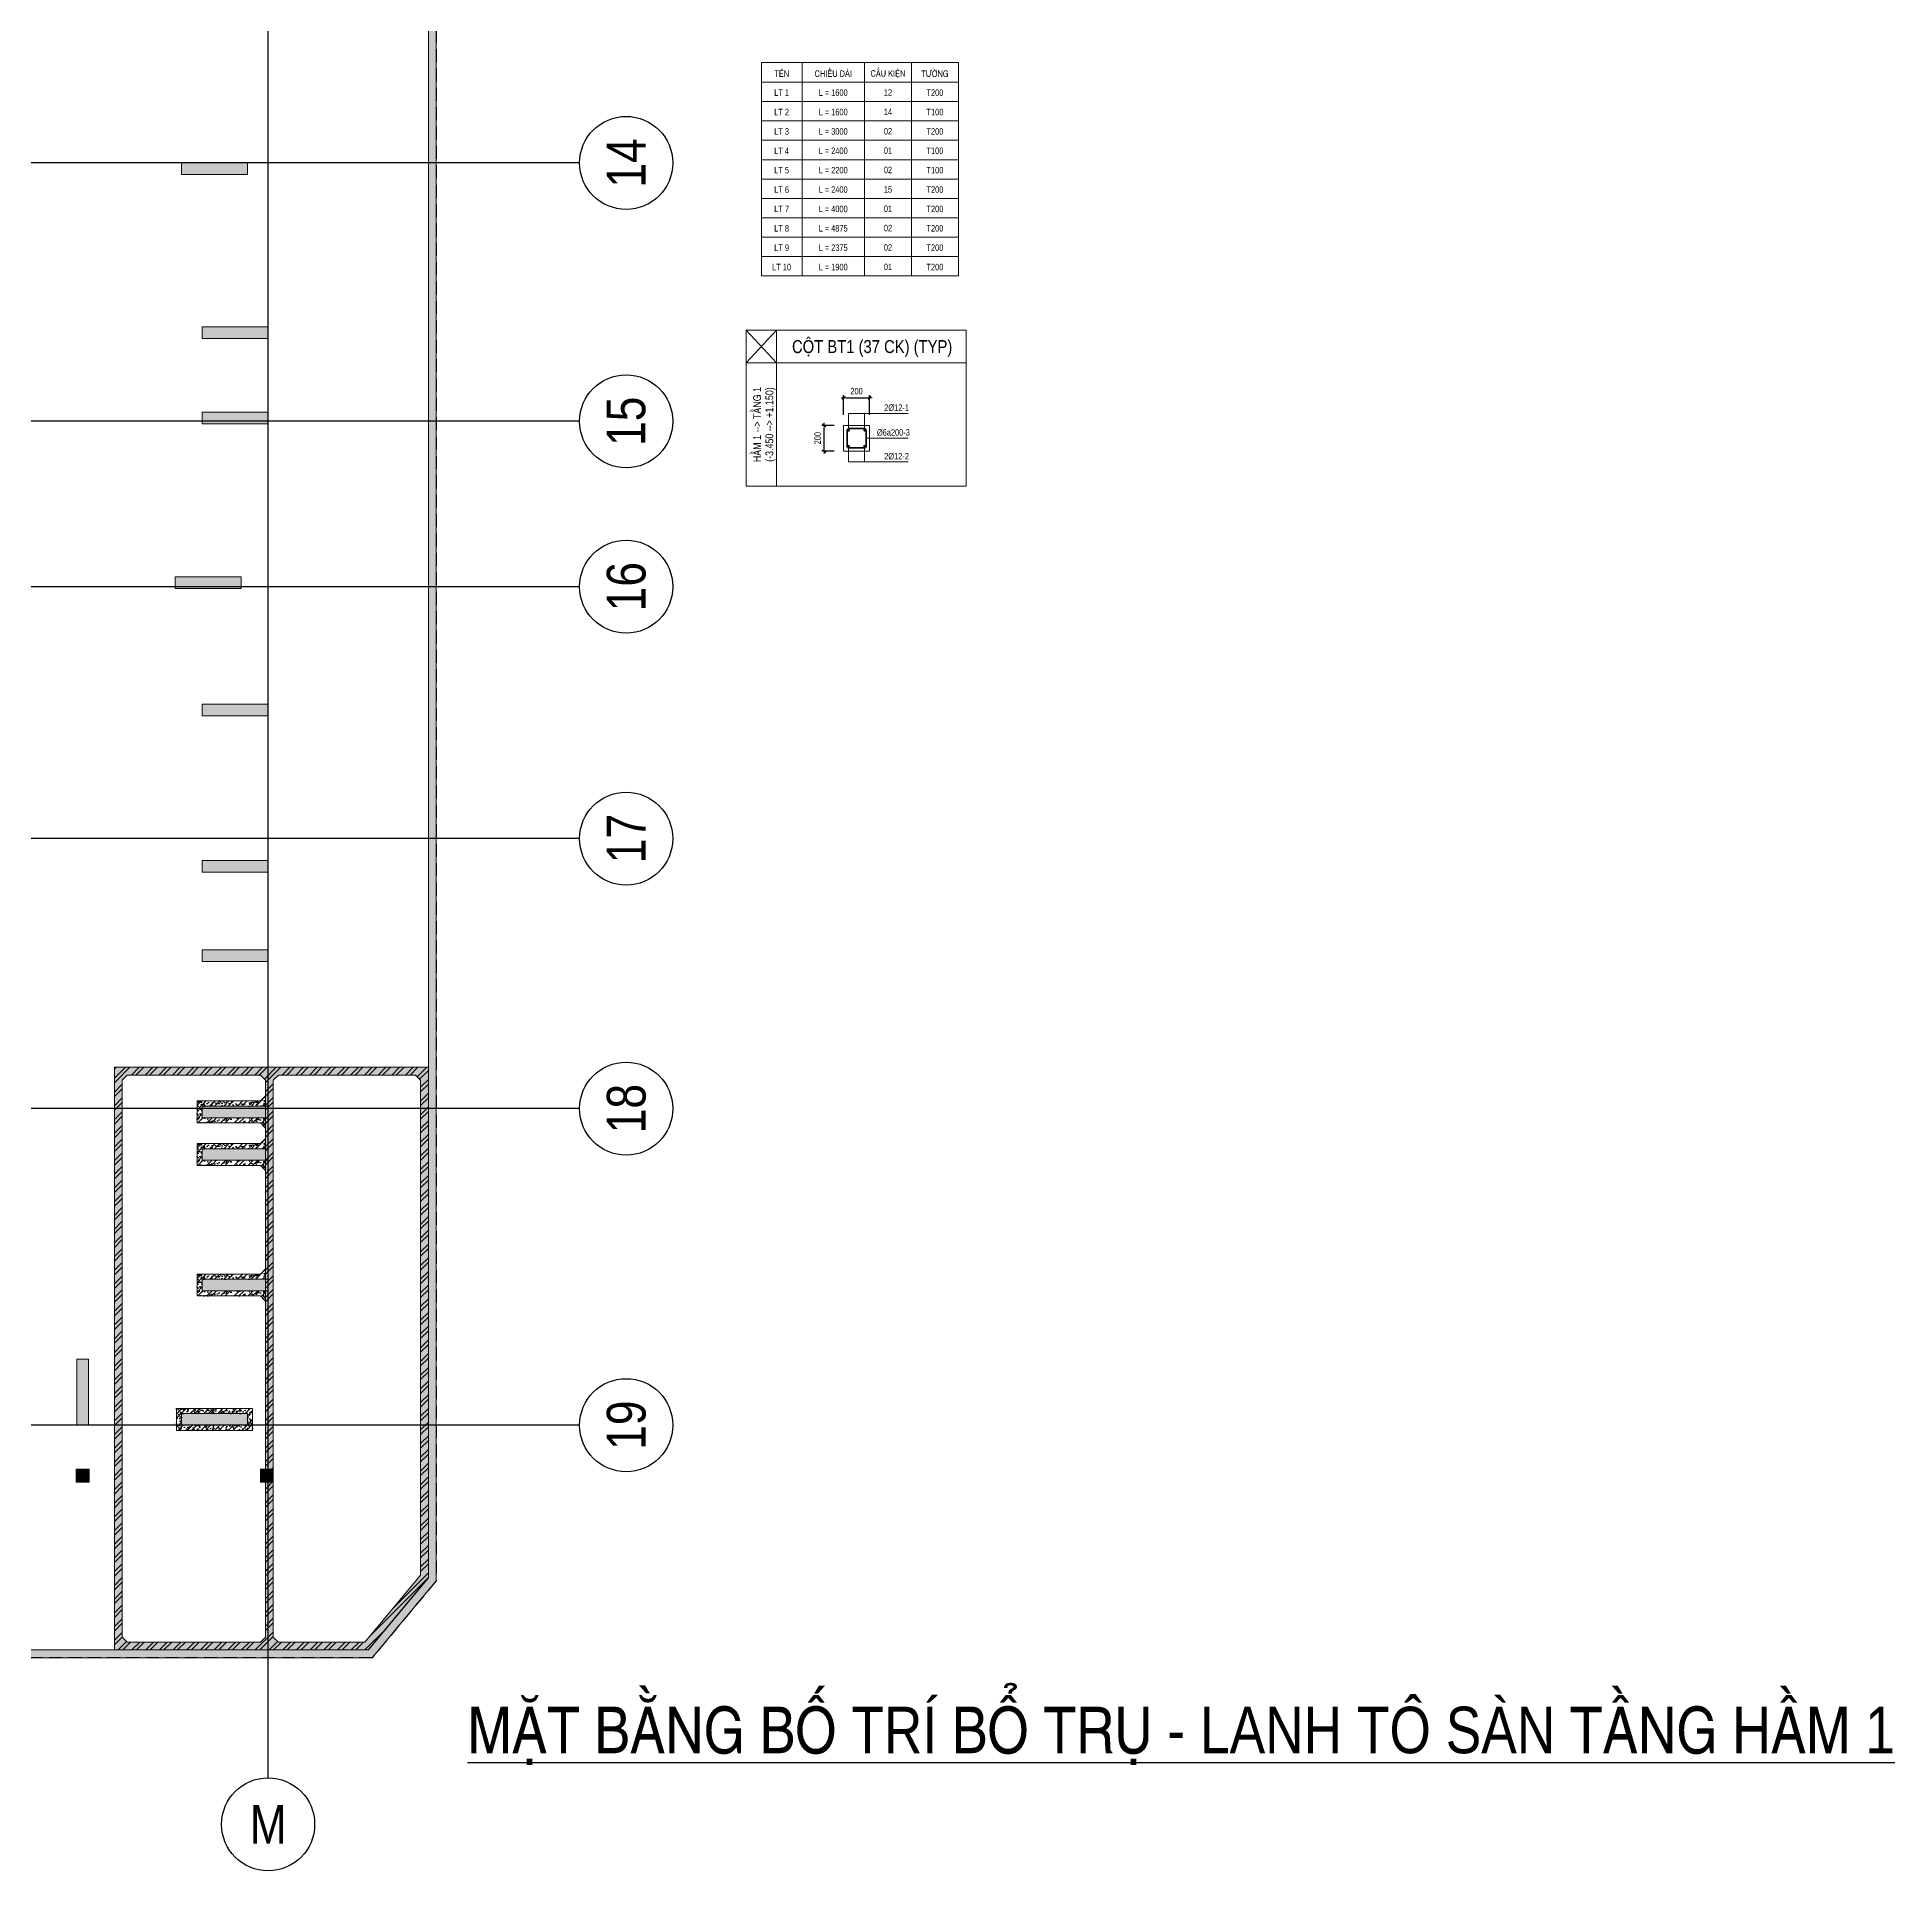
# Model space of a CAD drawing. Header units: millimetres. Extents: x -25197 to 555828, y -17247 to 174153.
# Drawn here: x 292849 to 364728, y -17247 to 53717 of the extents above; entities that cross this region are included whole.
import ezdxf
from ezdxf.enums import TextEntityAlignment as Align

# ---------------------------------------------------------------- set-up
doc = ezdxf.new("R2010")
doc.units = ezdxf.units.MM
doc.header["$LTSCALE"] = 250
for name, pattern in [('CHG_XX_Cot_Ham 1$0$MB_Luoi truc$0$Center101', [13, 10, -1, 1, -1]), ('CHG_XX_Cot_Ham 1$0$MB_Luoi truc$0$HTT Hidden 21', [3, 2, -1]), ('CHG_XX_Luoi truc$0$MB_Luoi truc$0$Center101', [13, 10, -1, 1, -1])]:
    doc.linetypes.add(name, pattern=pattern)
for name, color, linetype, lineweight in [('CDAI', 8, 'Continuous', 35), ('CHG_XX_Cot_Ham 1$0$Ap0302_PC', 150, 'Continuous', 9), ('CHG_XX_Cot_Ham 1$0$Ap0302_PC @ 1 VP1', 150, 'Continuous', 9), ('CHG_XX_Cot_Ham 1$0$Ap0302_PC @ 1 VP2', 150, 'Continuous', 9), ('CHG_XX_Cot_Ham 1$0$Ap0302_PC @ 1 VP3', 150, 'Continuous', 9), ('CHG_XX_Cot_Ham 1$0$Ap0302_PC @ 1 VPModel', 150, 'Continuous', 9), ('CHG_XX_Cot_Ham 1$0$Ap0302_PC @ 150', 150, 'Continuous', 9), ('CHG_XX_Cot_Ham 1$0$Ap0311_H', 8, 'Continuous', 15), ('CHG_XX_Cot_Ham 1$0$MB_Luoi truc$0$Grid Line', 251, 'CHG_XX_Cot_Ham 1$0$MB_Luoi truc$0$Center101', 9), ('CHG_XX_Cot_Ham 1$0$NS-DuongBao', 3, 'Continuous', 18), ('CHG_XX_Cot_Ham 1$0$S_Concrete_Cont_2 Normal', 2, 'Continuous', 13), ('CHG_XX_Cot_Ham 1$0$Start hatch', 8, 'Continuous', 25), ('CTHEP', 2, 'Continuous', 50), ('DBAO', 3, 'Continuous', 13), ('DGIONG', 4, 'Continuous', 15), ('KTH', 154, 'Continuous', 15), ('STICK', 1, 'Continuous', 15)]:
    doc.layers.add(name, color=color, linetype=linetype, lineweight=lineweight)
for name, color, linetype in [('CHG_XX_Cot_Ham 1$0$MB_Cot ham$0$Concrete Line', 6, 'Continuous'), ('CHG_XX_Cot_Ham 1$0$mb_cot tang 1-3$0$Concrete Line', 6, 'Continuous'), ('CHG_XX_Luoi truc$0$Grid', 34, 'Continuous'), ('CHG_XX_Luoi truc$0$Grid Line', 8, 'CHG_XX_Luoi truc$0$MB_Luoi truc$0$Center101'), ('TEXT', 21, 'Continuous')]:
    doc.layers.add(name, color=color, linetype=linetype)
doc.styles.add('CHG_XX_Luoi truc$0$MB_Luoi truc$0$Grid A-F$0$VNI-HelveCB', font='VHELVCB_0.TTF')
doc.styles.add('TTP-HelCon', font='VHELVCN_0.TTF')
doc.dimstyles.new('TTP-20', dxfattribs={"dimscale": 100, "dimtxt": 2.5, "dimasz": 1, "dimexe": 1, "dimexo": 0.0625, "dimgap": 0.09, "dimtad": 0, "dimtoh": 1, "dimdec": 4, "dimlfac": 0.2, "dimrnd": 1, "dimdsep": 46, "dimtxsty": 'TTP-HelCon', "dimblk": 'Stick', "dimcen": 0.09, "dimdle": 1.5, "dimclrd": 256, "dimclre": 256, "dimclrt": 7, "dimadec": 0, "dimazin": 0, "dimtfac": 1, "dimtdec": 4, "dimtix": 1, "dimtmove": 0, "dimatfit": 3, "dimfxl": 1, "dimtvp": 1, "dimtolj": 1, "dimtzin": 0, "dimarcsym": 0})
pattern_1 = [(45, (-2213769.43, 588216.8), (-265.165043, 265.165043), []), (45, (-2213592.66, 588216.8), (-265.165043, 265.165043), [])]
pattern_2 = [(50, (-2213769.43, 588216.8), (358.63009, -31.376067), [37.5, -412.5]), (355, (-2213769.43, 588216.8), (-69.375667, 376.096067), [30, -330]), (100.451444, (-2213739.55, 588214.2), (289.254423, 344.719995), [31.870096, -350.571056]), (46.1842, (-2213769.43, 588316.8), (533.620665, -82.75964), [56.25, -618.75]), (96.635635, (-2213724.97, 588309.9), (467.33097, 487.0593), [47.80517, -525.85688]), (351.184164, (-2213769.43, 588316.8), (467.33097, 487.0593), [45, -495]), (21, (-2213719.43, 588291.8), (298.453526, -201.309445), [37.5, -412.5]), (326, (-2213719.43, 588291.8), (121.657666, 362.57502), [30, -330]), (71.451445, (-2213694.56, 588275.03), (420.11119, 161.265576), [31.870095, -350.571056]), (37.5, (-2213769.43, 588216.81), (6.079928, 166.446927), [0, -326, 0, -335, 0, -331.25]), (7.5, (-2213769.43, 588216.81), (131.534769, 197.205856), [0, -191, 0, -318.5, 0, -126.25]), (327.5, (-2213880.93, 588216.81), (266.911218, -11.277436), [0, -125, 0, -390, 0, -517.5]), (317.5, (-2213930.93, 588216.8), (291.593085, 50.052491), [0, -162.5, 0, -259, 0, -367.5])]

# ---------------------------------------------------------------- blocks, each defined once
blk = doc.blocks.new('Stick')
at = {"layer": 'STICK'}
h = blk.add_hatch(color=256, dxfattribs=at)
edge = h.paths.add_edge_path()
edge.add_line((0.3, 0.5), (-0.5, -0.3))
edge.add_arc((-0.4, -0.4), 0.141, 135, 315)
edge.add_line((-0.3, -0.5), (0.5, 0.3))
edge.add_arc((0.4, 0.4), 0.141, 315, 495)
blk.add_line((1, 0), (-1, 0), dxfattribs=at)
blk.add_lwpolyline([(0.3, 0.5), (-0.5, -0.3, 1), (-0.3, -0.5), (0.5, 0.3, 1), (0.3, 0.5, 1)], format="xyb", dxfattribs=at)
blk = doc.blocks.new('*D1469')
at = {"layer": 'Defpoints', "color": 0, "transparency": 16777216}
for p in [(323305, 38694), (323691, 38694), (323691, 37694)]:
    blk.add_point(p, dxfattribs=at)
at = {"layer": 'KTH', "lineweight": -2, "transparency": 16777216}
for p, q in [((323685, 38694), (323205, 38694)), ((323305, 37794), (323305, 38594)), ((323685, 37694), (323205, 37694))]:
    blk.add_line(p, q, dxfattribs=at)
at = {"layer": 'KTH', "lineweight": -2, "transparency": 16777216, "xscale": 100, "yscale": 100, "zscale": 100}
for p, rotation in [((323305, 38694), 90), ((323305, 37694), 270)]:
    blk.add_blockref('Stick', p, dxfattribs=dict(at, rotation=rotation))
at = {"layer": 'KTH', "color": 7, "transparency": 16777216, "insert": (323050, 38194), "char_height": 250, "attachment_point": 5, "rotation": 90, "style": 'TTP-HelCon'}
blk.add_mtext('\\A1;200', dxfattribs=at)
blk = doc.blocks.new('*D1470')
at = {"layer": 'Defpoints', "color": 0, "transparency": 16777216}
for p in [(325055, 39760), (324055, 39099), (325055, 39099)]:
    blk.add_point(p, dxfattribs=at)
at = {"layer": 'KTH', "lineweight": -2, "transparency": 16777216}
for p, q in [((324055, 39105), (324055, 39860)), ((324155, 39760), (324955, 39760)), ((325055, 39105), (325055, 39860))]:
    blk.add_line(p, q, dxfattribs=at)
at = {"layer": 'KTH', "lineweight": -2, "transparency": 16777216, "xscale": 100, "yscale": 100, "zscale": 100, "rotation": 180}
blk.add_blockref('Stick', (324055, 39760), dxfattribs=at)
at = {"layer": 'KTH', "lineweight": -2, "transparency": 16777216, "xscale": 100, "yscale": 100, "zscale": 100}
blk.add_blockref('Stick', (325055, 39760), dxfattribs=at)
at = {"layer": 'KTH', "color": 7, "transparency": 16777216, "insert": (324555, 40015), "char_height": 250, "attachment_point": 5, "style": 'TTP-HelCon'}
blk.add_mtext('\\A1;200', dxfattribs=at)
blk = doc.blocks.new('*U2169')
at = {"layer": 'CHG_XX_Luoi truc$0$Grid', "lineweight": -2}
blk.add_line((0, -3), (0, 0), dxfattribs=at)
blk.add_circle((0, -9), 6, dxfattribs=at)
at = {"layer": 'CHG_XX_Luoi truc$0$Grid Line'}
blk.add_line((0, 0), (0, 608), dxfattribs=at)
at = {"layer": 'CHG_XX_Luoi truc$0$Grid', "lineweight": -2, "style": 'CHG_XX_Luoi truc$0$MB_Luoi truc$0$Grid A-F$0$VNI-HelveCB'}
for tag, p in [('GRIDSUB', (0, 617)), ('GRID', (0, -9))]:
    blk.add_attdef(tag, text='', height=5, dxfattribs=at).set_placement(p, align=Align.MIDDLE)
blk = doc.blocks.new('*U2171')
at = {"layer": 'CHG_XX_Luoi truc$0$Grid', "lineweight": -2}
for p, q in [((0, 441), (0, 438)), ((0, -3), (0, 0))]:
    blk.add_line(p, q, dxfattribs=at)
for centre in [(0, 447), (0, -9)]:
    blk.add_circle(centre, 6, dxfattribs=at)
at = {"layer": 'CHG_XX_Luoi truc$0$Grid Line'}
blk.add_line((0, 0), (0, 438), dxfattribs=at)
at = {"layer": 'CHG_XX_Luoi truc$0$Grid', "lineweight": -2, "style": 'CHG_XX_Luoi truc$0$MB_Luoi truc$0$Grid A-F$0$VNI-HelveCB'}
for tag, p in [('GRIDSUB', (0, 447)), ('GRID', (0, -9))]:
    blk.add_attdef(tag, text='', height=5, dxfattribs=at).set_placement(p, align=Align.MIDDLE)
blk = doc.blocks.new('CHG_XX_Luoi truc')
at = {"layer": 'CHG_XX_Luoi truc$0$Grid'}
ref = blk.add_blockref('*U2169', (99550, -12747), dxfattribs=dict(at, xscale=300, yscale=300, zscale=300))
ref.add_attrib('GRID', 'M', dxfattribs={"lineweight": -2, "height": 1500, "style": 'CHG_XX_Luoi truc$0$MB_Luoi truc$0$Grid A-F$0$VNI-HelveCB'}).set_placement((99550, -15447), align=Align.MIDDLE)
at = {"layer": 'CHG_XX_Luoi truc$0$Grid', "xscale": 300.0000000000013, "yscale": 300.0000000000013, "zscale": 300.0000000000013, "rotation": 90}
for p, values in [((110703, 48850), {'GRID': '14', 'GRIDSUB': '14'}), ((110703, 38850), {'GRID': '15', 'GRIDSUB': '15'}), ((110703, 32450), {'GRID': '16', 'GRIDSUB': '16'}), ((110703, 22700), {'GRID': '17', 'GRIDSUB': '17'}), ((110703, 12250), {'GRID': '18', 'GRIDSUB': '18'}), ((110703, 0), {'GRID': '19', 'GRIDSUB': '19'})]:
    blk.add_blockref('*U2171', p, dxfattribs=at).add_auto_attribs(values)
blk = doc.blocks.new('*U2304')
at = {"layer": 'CHG_XX_Cot_Ham 1$0$Ap0302_PC @ 1 VP1'}
h = blk.add_hatch(color=256, dxfattribs=at)
h.dxf.hatch_style = 1
h.paths.add_polyline_path([(450, 0), (0, 0), (0, -2550), (450, -2550)])
at = {"layer": 'CHG_XX_Cot_Ham 1$0$Ap0302_PC @ 1 VP2'}
h = blk.add_hatch(color=256, dxfattribs=at)
h.dxf.hatch_style = 1
h.paths.add_polyline_path([(450, 0), (0, 0), (0, -2550), (450, -2550)])
at = {"layer": 'CHG_XX_Cot_Ham 1$0$Ap0302_PC @ 1 VP3'}
h = blk.add_hatch(color=256, dxfattribs=at)
h.dxf.hatch_style = 1
h.paths.add_polyline_path([(450, 0), (0, 0), (0, -2550), (450, -2550)])
at = {"layer": 'CHG_XX_Cot_Ham 1$0$Ap0302_PC @ 1 VPModel'}
h = blk.add_hatch(color=256, dxfattribs=at)
h.dxf.hatch_style = 1
h.paths.add_polyline_path([(450, 0), (0, 0), (0, -2550), (450, -2550)])
at = {"layer": 'CHG_XX_Cot_Ham 1$0$Ap0302_PC @ 150'}
h = blk.add_hatch(color=256, dxfattribs=at)
h.dxf.hatch_style = 1
h.paths.add_polyline_path([(450, 0), (0, 0), (0, -2550), (450, -2550)])
blk = doc.blocks.new('CHG_XX_Cot_Ham 1$0$Block A_C450x2250')
at = {"layer": 'CHG_XX_Cot_Ham 1$0$Ap0302_PC'}
blk.add_lwpolyline([(450, -2550), (0, -2550), (0, 0), (450, 0)], close=True, dxfattribs=at)
blk.add_blockref('*U2304', (0, 0), dxfattribs=at)
blk = doc.blocks.new('*U2306')
at = {"layer": 'CHG_XX_Cot_Ham 1$0$Ap0302_PC @ 1 VP1'}
h = blk.add_hatch(color=3, dxfattribs=at)
h.dxf.hatch_style = 1
h.paths.add_polyline_path([(-250, -250), (-250, 250), (250, 250), (250, -250)])
at = {"layer": 'CHG_XX_Cot_Ham 1$0$Ap0302_PC @ 1 VP2'}
h = blk.add_hatch(color=3, dxfattribs=at)
h.dxf.hatch_style = 1
h.paths.add_polyline_path([(-250, -250), (-250, 250), (250, 250), (250, -250)])
at = {"layer": 'CHG_XX_Cot_Ham 1$0$Ap0302_PC @ 1 VP3'}
h = blk.add_hatch(color=3, dxfattribs=at)
h.dxf.hatch_style = 1
h.paths.add_polyline_path([(-250, -250), (-250, 250), (250, 250), (250, -250)])
at = {"layer": 'CHG_XX_Cot_Ham 1$0$Ap0302_PC @ 1 VPModel'}
h = blk.add_hatch(color=3, dxfattribs=at)
h.dxf.hatch_style = 1
h.paths.add_polyline_path([(-250, -250), (-250, 250), (250, 250), (250, -250)])
at = {"layer": 'CHG_XX_Cot_Ham 1$0$Ap0302_PC @ 150'}
h = blk.add_hatch(color=3, dxfattribs=at)
h.dxf.hatch_style = 1
h.paths.add_polyline_path([(-250, -250), (-250, 250), (250, 250), (250, -250)])
blk = doc.blocks.new('CHG_XX_Cot_Ham 1$0$500x500')
at = {"layer": 'CHG_XX_Cot_Ham 1$0$Ap0302_PC'}
blk.add_lwpolyline([(250, -250), (250, 250), (-250, 250), (-250, -250)], close=True, dxfattribs=at)
blk.add_blockref('*U2306', (0, 0), dxfattribs=at)
blk = doc.blocks.new('CHG_XX_Cot_Ham 1')
at = {"layer": 'CHG_XX_Cot_Ham 1$0$Ap0311_H'}
h = blk.add_hatch(color=256, dxfattribs=at)
h.dxf.hatch_style = 1
h.paths.add_polyline_path([(99639.2, 163400), (-10900, 163400), (-10900, 85450), (-300, 85450), (-300, 84050), (32350, 84050), (32350, -9000), (103575.5, -9000), (106050, -6022), (106050, 158254.3)])
h.paths.add_polyline_path([(99533.7, 163100), (105750, 158110.4), (105750, 90450), (105650, 90450), (105650, 90450), (105750, 90450), (105750, 13850), (105750, 13825.9), (105750, -5913.6), (103434.7, -8700), (93600, -8700), (32650, -8700), (32650, 84350), (0, 84350), (0, 85750), (-10600, 85750), (-10600, 163100), (93600, 163100)], flags=16)
at = {"layer": 'CHG_XX_Cot_Ham 1$0$NS-DuongBao'}
h = blk.add_hatch(dxfattribs=at)
h.set_pattern_fill('ANSI32', color=256, scale=1000, style=0)
h.set_pattern_definition(pattern_1)
h.paths.add_polyline_path([(99450, -8200), (99250, -8400), (94099.8, -8400), (93899.8, -8200), (93899.8, 13349.8), (94100, 13550), (96700, 13550), (99250, 13550), (99450, 13350)], flags=16)
h.paths.add_polyline_path([(93599.8, 13850), (97000, 13850), (99550, 13850), (105750, 13850), (105750, -5913.6), (103434.7, -8700), (93599.8, -8700)])
h.paths.add_polyline_path([(99950, 13550), (105250, 13550), (105450, 13350), (105450, -5805.3), (103294, -8400), (99950, -8400), (99750, -8200), (99750, 13350)])
at = {"layer": 'CHG_XX_Cot_Ham 1$0$Start hatch'}
h = blk.add_hatch(dxfattribs=at)
h.set_pattern_fill('AR-CONC', color=256, scale=50)
h.set_pattern_definition([(50, (0, 0), (358.6301, -31.3761), [37.5, -412.5]), (355, (0, 0), (-69.3757, 376.0961), [30, -330]), (100.45144, (29.9, -2.6), (289.2544, 344.72), [31.8701, -350.571]), (46.1842, (0, 100), (533.6207, -82.7596), [56.25, -618.75]), (96.63564, (44.47, 93.1), (467.331, 487.0593), [47.8052, -525.857]), (351.18416, (0, 100), (467.331, 487.0593), [45, -495]), (21, (50, 75), (298.4535, -201.30945), [37.5, -412.5]), (326, (50, 75), (121.6577, 362.575), [30, -330]), (71.45144, (74.87, 58.22), (420.1112, 161.2656), [31.8701, -350.571]), (37.5, (0, 0), (6.07993, 166.44693), [0, -326, 0, -335, 0, -331.25]), (7.5, (0, 0), (131.53477, 197.20586), [0, -191, 0, -318.5, 0, -126.25]), (327.5, (-111.5, 0), (266.91122, -11.27744), [0, -125, 0, -390, 0, -517.5]), (317.5, (-161.5, 0), (291.5931, 50.0525), [0, -162.5, 0, -259, 0, -367.5])])
h.paths.add_polyline_path([(99450, -8200), (99250, -8400), (94099.8, -8400), (93899.8, -8200), (93899.8, 13349.8), (94100, 13550), (96700, 13550), (99250, 13550), (99450, 13350)], flags=16)
h.paths.add_polyline_path([(93599.8, 13850), (97000, 13850), (99550, 13850), (105750, 13850), (105750, -5913.6), (103434.7, -8700), (93599.8, -8700)])
h.paths.add_polyline_path([(99950, 13550), (105250, 13550), (105450, 13350), (105450, -5805.3), (103294, -8400), (99950, -8400), (99750, -8200), (99750, 13350)])
h = blk.add_hatch(dxfattribs=at)
h.set_pattern_fill('AR-CONC', color=256, scale=50)
h.set_pattern_definition(pattern_2)
h.paths.add_polyline_path([(99450, 12750), (99250, 12550), (96800, 12550), (96800, 11700), (99250, 11700), (99450, 11500), (99450, 11900), (97000, 11900), (97000, 12350), (99450, 12350)])
h = blk.add_hatch(dxfattribs=at)
h.set_pattern_fill('ANSI32', color=256, scale=1000, style=0)
h.set_pattern_definition(pattern_1)
h.paths.add_polyline_path([(99450, 12750), (99250, 12550), (96800, 12550), (96800, 11700), (99250, 11700), (99450, 11500), (99450, 11900), (97000, 11900), (97000, 12350), (99450, 12350)])
h = blk.add_hatch(dxfattribs=at)
h.set_pattern_fill('AR-CONC', color=256, scale=50)
h.set_pattern_definition([(50, (-2213769.43, 586566.8), (358.63009, -31.376067), [37.5, -412.5]), (355, (-2213769.43, 586566.8), (-69.375667, 376.096067), [30, -330]), (100.451444, (-2213739.55, 586564.2), (289.254423, 344.719995), [31.870096, -350.571056]), (46.1842, (-2213769.43, 586666.8), (533.620665, -82.75964), [56.25, -618.75]), (96.635635, (-2213724.97, 586659.9), (467.33097, 487.0593), [47.80517, -525.85688]), (351.184164, (-2213769.43, 586666.8), (467.33097, 487.0593), [45, -495]), (21, (-2213719.43, 586641.8), (298.453526, -201.309445), [37.5, -412.5]), (326, (-2213719.43, 586641.8), (121.657666, 362.57502), [30, -330]), (71.451445, (-2213694.56, 586625.03), (420.11119, 161.265576), [31.870095, -350.571056]), (37.5, (-2213769.43, 586566.81), (6.079928, 166.446927), [0, -326, 0, -335, 0, -331.25]), (7.5, (-2213769.43, 586566.81), (131.534769, 197.205856), [0, -191, 0, -318.5, 0, -126.25]), (327.5, (-2213880.93, 586566.81), (266.911218, -11.277436), [0, -125, 0, -390, 0, -517.5]), (317.5, (-2213930.93, 586566.8), (291.593085, 50.052491), [0, -162.5, 0, -259, 0, -367.5])])
h.paths.add_polyline_path([(99450, 11100), (99250, 10900), (96800, 10900), (96800, 10050), (99250, 10050), (99450, 9850), (99450, 10250), (97000, 10250), (97000, 10700), (99450, 10700)])
h = blk.add_hatch(dxfattribs=at)
h.set_pattern_fill('ANSI32', color=256, scale=1000, style=0)
h.set_pattern_definition([(45, (-2213769.43, 586566.8), (-265.16504, 265.16504), []), (45, (-2213592.66, 586566.8), (-265.16504, 265.16504), [])])
h.paths.add_polyline_path([(99450, 11100), (99250, 10900), (96800, 10900), (96800, 10050), (99250, 10050), (99450, 9850), (99450, 10250), (97000, 10250), (97000, 10700), (99450, 10700)])
h = blk.add_hatch(dxfattribs=at)
h.set_pattern_fill('AR-CONC', color=256, scale=50)
h.set_pattern_definition([(50, (-2213769.43, 581516.8), (358.63009, -31.376067), [37.5, -412.5]), (355, (-2213769.43, 581516.8), (-69.375667, 376.096067), [30, -330]), (100.451444, (-2213739.55, 581514.2), (289.254423, 344.719995), [31.870096, -350.571056]), (46.1842, (-2213769.43, 581616.8), (533.620665, -82.75964), [56.25, -618.75]), (96.635635, (-2213724.97, 581609.9), (467.33097, 487.0593), [47.80517, -525.85688]), (351.184164, (-2213769.43, 581616.8), (467.33097, 487.0593), [45, -495]), (21, (-2213719.43, 581591.8), (298.453526, -201.309445), [37.5, -412.5]), (326, (-2213719.43, 581591.8), (121.657666, 362.57502), [30, -330]), (71.451445, (-2213694.56, 581575.03), (420.11119, 161.265576), [31.870095, -350.571056]), (37.5, (-2213769.43, 581516.81), (6.079928, 166.446927), [0, -326, 0, -335, 0, -331.25]), (7.5, (-2213769.43, 581516.81), (131.534769, 197.205856), [0, -191, 0, -318.5, 0, -126.25]), (327.5, (-2213880.93, 581516.81), (266.911218, -11.277436), [0, -125, 0, -390, 0, -517.5]), (317.5, (-2213930.93, 581516.8), (291.593085, 50.052491), [0, -162.5, 0, -259, 0, -367.5])])
h.paths.add_polyline_path([(99450, 6050), (99250, 5850), (96800, 5850), (96800, 5000), (99250, 5000), (99450, 4800), (99450, 5200), (97000, 5200), (97000, 5650), (99450, 5650)])
h = blk.add_hatch(dxfattribs=at)
h.set_pattern_fill('ANSI32', color=256, scale=1000, style=0)
h.set_pattern_definition([(45, (-2213769.43, 581516.8), (-265.16504, 265.16504), []), (45, (-2213592.66, 581516.8), (-265.16504, 265.16504), [])])
h.paths.add_polyline_path([(99450, 6050), (99250, 5850), (96800, 5850), (96800, 5000), (99250, 5000), (99450, 4800), (99450, 5200), (97000, 5200), (97000, 5650), (99450, 5650)])
h = blk.add_hatch(dxfattribs=at)
h.set_pattern_fill('AR-CONC', color=256, scale=50)
h.set_pattern_definition(pattern_2)
h.paths.add_polyline_path([(98950, 650), (96000, 650), (96000, -200), (98950, -200)])
h.paths.add_polyline_path([(98750, 450), (98750, 0), (96200, 0), (96200, 450)], flags=16)
h = blk.add_hatch(dxfattribs=at)
h.set_pattern_fill('ANSI32', color=256, scale=1000, style=0)
h.set_pattern_definition(pattern_1)
h.paths.add_polyline_path([(98950, 650), (96000, 650), (96000, -200), (98950, -200)])
h.paths.add_polyline_path([(98750, 450), (98750, 0), (96200, 0), (96200, 450)], flags=16)
at = {"layer": 'CHG_XX_Cot_Ham 1$0$Ap0302_PC'}
blk.add_lwpolyline([(32350, 84050), (-300, 84050), (-300, 85450), (-10900, 85450), (-10900, 163400), (99639.2, 163400), (106050, 158254.3), (106050, -6022), (103575.5, -9000), (32350, -9000)], close=True, dxfattribs=at)
blk.add_lwpolyline([(105750, 90444), (105750, -5913.6), (103434.7, -8700), (32650, -8700), (32650, 84350), (0, 84350), (0, 85750), (-10600, 85750), (-10600, 163100), (99533.7, 163100), (105750, 158110.4), (105750, 127475.9)], dxfattribs=at)
at = {"layer": 'CHG_XX_Cot_Ham 1$0$MB_Cot ham$0$Concrete Line', "linetype": 'CHG_XX_Cot_Ham 1$0$MB_Luoi truc$0$HTT Hidden 21'}
blk.add_lwpolyline([(99639.2, 163400), (106050, 158254.3), (106050, -6022), (103575.5, -9000), (32350, -9000), (32350, 84050), (-300, 84050), (-300, 85450), (-10900, 85450), (-10900, 163400)], close=True, dxfattribs=at)
at = {"layer": 'CHG_XX_Cot_Ham 1$0$MB_Luoi truc$0$Grid Line'}
blk.add_line((110702.9, 0), (-20697.1, 0), dxfattribs=at)
at = {"layer": 'CHG_XX_Cot_Ham 1$0$NS-DuongBao'}
for points in [[(93599.8, 13850), (97000, 13850), (97000, 13850), (99550, 13850), (99550, 13850), (105750, 13850), (105750, -5913.6), (103434.7, -8700), (93599.8, -8700), (93599.8, 13850)], [(99450, -8200), (99250, -8400), (94099.8, -8400), (93899.8, -8200), (93899.8, 13349.8), (94100, 13550), (96700, 13550), (96700, 13550), (99250, 13550), (99450, 13350), (99450, -8200)], [(105450, 13350), (105450, -5805.3), (103294, -8400), (99950, -8400), (99750, -8200), (99750, 13350), (99950, 13550), (105250, 13550), (105450, 13350)], [(99450, 12750), (99250, 12550), (96800, 12550), (96800, 11700), (99250, 11700), (99450, 11500)], [(99450, 11100), (99250, 10900), (96800, 10900), (96800, 10050), (99250, 10050), (99450, 9850)], [(99450, 6050), (99250, 5850), (96800, 5850), (96800, 5000), (99250, 5000), (99450, 4800)]]:
    blk.add_lwpolyline(points, dxfattribs=at)
for points in [[(97000, 12350), (99450, 12350), (99450, 11900), (97000, 11900)], [(97000, 10700), (99450, 10700), (99450, 10250), (97000, 10250)], [(97000, 5650), (99450, 5650), (99450, 5200), (97000, 5200)], [(96000, 650), (98950, 650), (98950, -200), (96000, -200)], [(96200, 450), (98750, 450), (98750, 0), (96200, 0)]]:
    blk.add_lwpolyline(points, close=True, dxfattribs=at)
at = {"layer": 'CHG_XX_Cot_Ham 1$0$Start hatch'}
blk.add_line((103434.7, -8700), (105750, -5913.6), dxfattribs=at)
at = {"layer": 'CHG_XX_Cot_Ham 1$0$Ap0302_PC', "xscale": -1, "rotation": 90}
for p in [(96200, 48850), (97000, 42500), (97000, 39200), (95950, 32825), (97000, 27900), (97000, 21850), (97000, 18400), (97000, 12350), (97000, 10700), (97000, 10700), (97000, 5650), (96200, 450)]:
    blk.add_blockref('CHG_XX_Cot_Ham 1$0$Block A_C450x2250', p, dxfattribs=at)
at = {"layer": 'CHG_XX_Cot_Ham 1$0$Ap0302_PC'}
blk.add_blockref('CHG_XX_Cot_Ham 1$0$Block A_C450x2250', (92150, 2550), dxfattribs=at)
at = {"layer": 'CHG_XX_Cot_Ham 1$0$mb_cot tang 1-3$0$Concrete Line'}
blk.add_blockref('CHG_XX_Luoi truc', (0, 0), dxfattribs=at)
at = {"layer": 'CHG_XX_Cot_Ham 1$0$S_Concrete_Cont_2 Normal'}
for p in [(92375, -1950), (99500, -1950)]:
    blk.add_blockref('CHG_XX_Cot_Ham 1$0$500x500', p, dxfattribs=at)

msp = doc.modelspace()

# ---------------------------------------------------------------- linework, layer by layer
at = {"layer": 'CDAI'}
msp.add_lwpolyline([(324269.49295, 38569.01386), (324842.05434, 38569.01386, -0.4142135624), (324922.05434, 38489.01386), (324922.05434, 37899.01386, -0.4142135624), (324842.05434, 37819.01386), (324269.49295, 37819.01386, -0.4142135624), (324189.49295, 37899.01386), (324189.49295, 38489.01386, -0.4142135624)], format="xyb", close=True, dxfattribs=at)
at = {"layer": 'CTHEP', "const_width": 50}
for points in [[(324221.41421, 38502.3472, 1), (324271.41421, 38502.3472, 1)], [(324838.08088, 38502.3472, 1), (324888.08088, 38502.3472, 1)], [(324221.41421, 37885.68053, -1), (324271.41421, 37885.68053, -1)], [(324838.08088, 37885.68053, -1), (324888.08088, 37885.68053, -1)]]:
    msp.add_lwpolyline(points, format="xyb", close=True, dxfattribs=at)
at = {"layer": 'DBAO'}
for p, q in [((324861.51898, 52732.21702), (324861.51898, 44474.5)), ((326677.9511, 52732.21702), (326677.9511, 44474.5)), ((320873.29065, 51974.5), (320873.29065, 44474.5)), ((322446.2861, 51974.5), (322446.2861, 44474.5)), ((324861.51898, 51982.21702), (324861.51898, 44474.5)), ((328494.38323, 51974.5), (328494.38323, 44474.5)), ((320873.29065, 51224.5), (328494.38323, 51224.5)), ((320873.29065, 50474.5), (328494.38323, 50474.5)), ((320873.29065, 49724.5), (328494.38323, 49724.5)), ((320873.29065, 48974.5), (328494.38323, 48974.5)), ((320873.29065, 48224.5), (328494.38323, 48224.5)), ((320873.29065, 47474.5), (328494.38323, 47474.5)), ((320873.29065, 46724.5), (328494.38323, 46724.5)), ((320873.29065, 45974.5), (328494.38323, 45974.5)), ((320873.29065, 45224.5), (328494.38323, 45224.5)), ((320873.29065, 44474.5), (328494.38323, 44474.5))]:
    msp.add_line(p, q, dxfattribs=at)
for points in [[(320873.29065, 52732.21702), (322446.2861, 52732.21702), (322446.2861, 51974.5), (320873.29065, 51974.5)], [(322446.2861, 52732.21702), (328494.38323, 52732.21702), (328494.38323, 51974.5), (322446.2861, 51974.5)], [(320282.10544, 41113.23969), (321455.37511, 41113.23969), (321455.37511, 42370.95671), (320282.10544, 42370.95671)], [(321455.37511, 42370.95671), (328797.53088, 42370.95671), (328797.53088, 41113.23969), (321455.37511, 41113.23969)], [(321455.37511, 41113.23969), (320282.10544, 41113.23969), (320282.10544, 36335.29279), (321455.37511, 36335.29279)], [(328797.53088, 41113.23969), (328797.53088, 36335.29279), (321455.37511, 36335.29279), (321455.37511, 41113.23969)], [(325054.74754, 37694.01386), (325054.74754, 38694.01386), (324054.74754, 38694.01386), (324054.74754, 37694.01386)]]:
    msp.add_lwpolyline(points, close=True, dxfattribs=at)
at = {"layer": 'DGIONG'}
for p, q in [((320282.10544, 42370.95671), (321455.37511, 41113.23969)), ((320282.10544, 41113.23969), (321455.37511, 42370.95671)), ((324246.41421, 39156.43286), (326549.88139, 39156.43283)), ((324246.41421, 39156.43286), (324246.41421, 38477.3472)), ((324863.08088, 39156.43285), (324863.08088, 38477.3472)), ((324922.05434, 38194.00695), (326554.74754, 38194.31723)), ((324246.41421, 37286.50968), (324246.41421, 37885.68053)), ((324863.08088, 37286.50968), (324863.08088, 37885.68053)), ((324246.41421, 37286.50968), (326549.88139, 37286.50965))]:
    msp.add_line(p, q, dxfattribs=at)

# ---------------------------------------------------------------- block references
at = {"layer": 'CTHEP'}
msp.add_blockref('CHG_XX_Cot_Ham 1', (202236.88323, 0), dxfattribs=at)

# ---------------------------------------------------------------- texts
at = {"layer": 'TEXT', "style": 'TTP-HelCon'}
for s, height, p in [('TEÂN', 250, (321659.78837, 52179.1983)), ('CHIEÀU DAØI', 250, (323653.90254, 52179.1983)), ('CAÁU KIEÄN', 250, (325769.73504, 52186.91532)), ('TÖÔØNG', 250, (327586.16717, 52179.1983)), ('LT 1', 250, (321654.53679, 51444.17352)), ('L = 1600', 250, (323648.65095, 51444.17352)), ('12', 250, (325769.73504, 51451.89054)), ('T200', 250, (327586.16717, 51444.17352)), ('LT 2', 250, (321654.53679, 50694.17352)), ('L = 1600', 250, (323648.65095, 50694.17352)), ('14', 250, (325769.73504, 50701.89054)), ('T100', 250, (327586.16717, 50694.17352)), ('LT 3', 250, (321654.53679, 49944.17352)), ('L = 3000', 250, (323648.65095, 49944.17352)), ('02', 250, (325769.73504, 49951.89054)), ('T200', 250, (327586.16717, 49944.17352)), ('LT 4', 250, (321654.53679, 49194.17352)), ('L = 2400', 250, (323648.65095, 49194.17352)), ('01', 250, (325769.73504, 49201.89054)), ('T100', 250, (327586.16717, 49194.17352)), ('LT 5', 250, (321654.53679, 48444.17352)), ('L = 2200', 250, (323648.65095, 48444.17352)), ('02', 250, (325769.73504, 48451.89054)), ('T100', 250, (327586.16717, 48444.17352)), ('LT 6', 250, (321654.53679, 47694.17352)), ('L = 2400', 250, (323648.65095, 47694.17352)), ('15', 250, (325769.73504, 47701.89054)), ('T200', 250, (327586.16717, 47694.17352)), ('LT 7', 250, (321654.53679, 46944.17352)), ('L = 4000', 250, (323648.65095, 46944.17352)), ('01', 250, (325769.73504, 46951.89054)), ('T200', 250, (327586.16717, 46944.17352)), ('LT 8', 250, (321654.53679, 46194.17352)), ('L = 4875', 250, (323648.65095, 46194.17352)), ('02', 250, (325769.73504, 46201.89054)), ('T200', 250, (327586.16717, 46194.17352)), ('LT 9', 250, (321654.53679, 45444.17352)), ('L = 2375', 250, (323648.65095, 45444.17352)), ('02', 250, (325769.73504, 45451.89054)), ('T200', 250, (327586.16717, 45444.17352)), ('LT 10', 250, (321654.53679, 44694.17352)), ('L = 1900', 250, (323648.65095, 44694.17352)), ('01', 250, (325769.73504, 44701.89054)), ('T200', 250, (327586.16717, 44694.17352)), ('COÄT BT1 (37 CK) (TYP)', 500, (325158.59873, 41491.5329)), ('Þ6a200-3', 250, (325979.74754, 38294.31723)), ('2Þ12-2', 250, (326102.97106, 37374.84519))]:
    msp.add_text(s, height=height, dxfattribs=at).set_placement(p, align=Align.CENTER)
for s, height, rotation, p in [('HAÀM 1 --> TAÀNG 1', 300, 90, (320854.50417, 38724.26624)), ('(-3.450 --> +1.150)', 300, 90, (321330.91103, 38724.26624)), ('2Þ12-1', 250, 359.999999333, (326102.97107, 39253.71627))]:
    msp.add_text(s, height=height, rotation=rotation, dxfattribs=at).set_placement(p, align=Align.CENTER)
msp.add_text('%%UMAËT BAÈNG BOÁ TRÍ BOÅ TRUÏ - LANH TOÂ SAØN TAÀNG HAÀM 1', height=1800, dxfattribs=at).set_placement((364728.40635, -12695.46352), align=Align.RIGHT)

# ---------------------------------------------------------------- dimensions: what is measured, and where the dimension line sits
at = {"layer": 'KTH'}
dim = msp.add_linear_dim(base=(325054.74754, 39760.12122), p1=(324054.74754, 39098.82253), p2=(325054.74754, 39098.82253), dimstyle='TTP-20', dxfattribs=at)
dim.commit()
dim.dimension.update_dxf_attribs({"geometry": '*D1470', "text_midpoint": (324554.74754, 40015.45455)})
dim = msp.add_linear_dim(base=(323305.1631, 38694.01386), p1=(323691.22186, 37694.01386), p2=(323691.22186, 38694.01386), angle=90, dimstyle='TTP-20', dxfattribs=at)
dim.commit()
dim.dimension.update_dxf_attribs({"geometry": '*D1469', "text_midpoint": (323049.82977, 38194.01386)})

doc.saveas('drawing.dxf')
